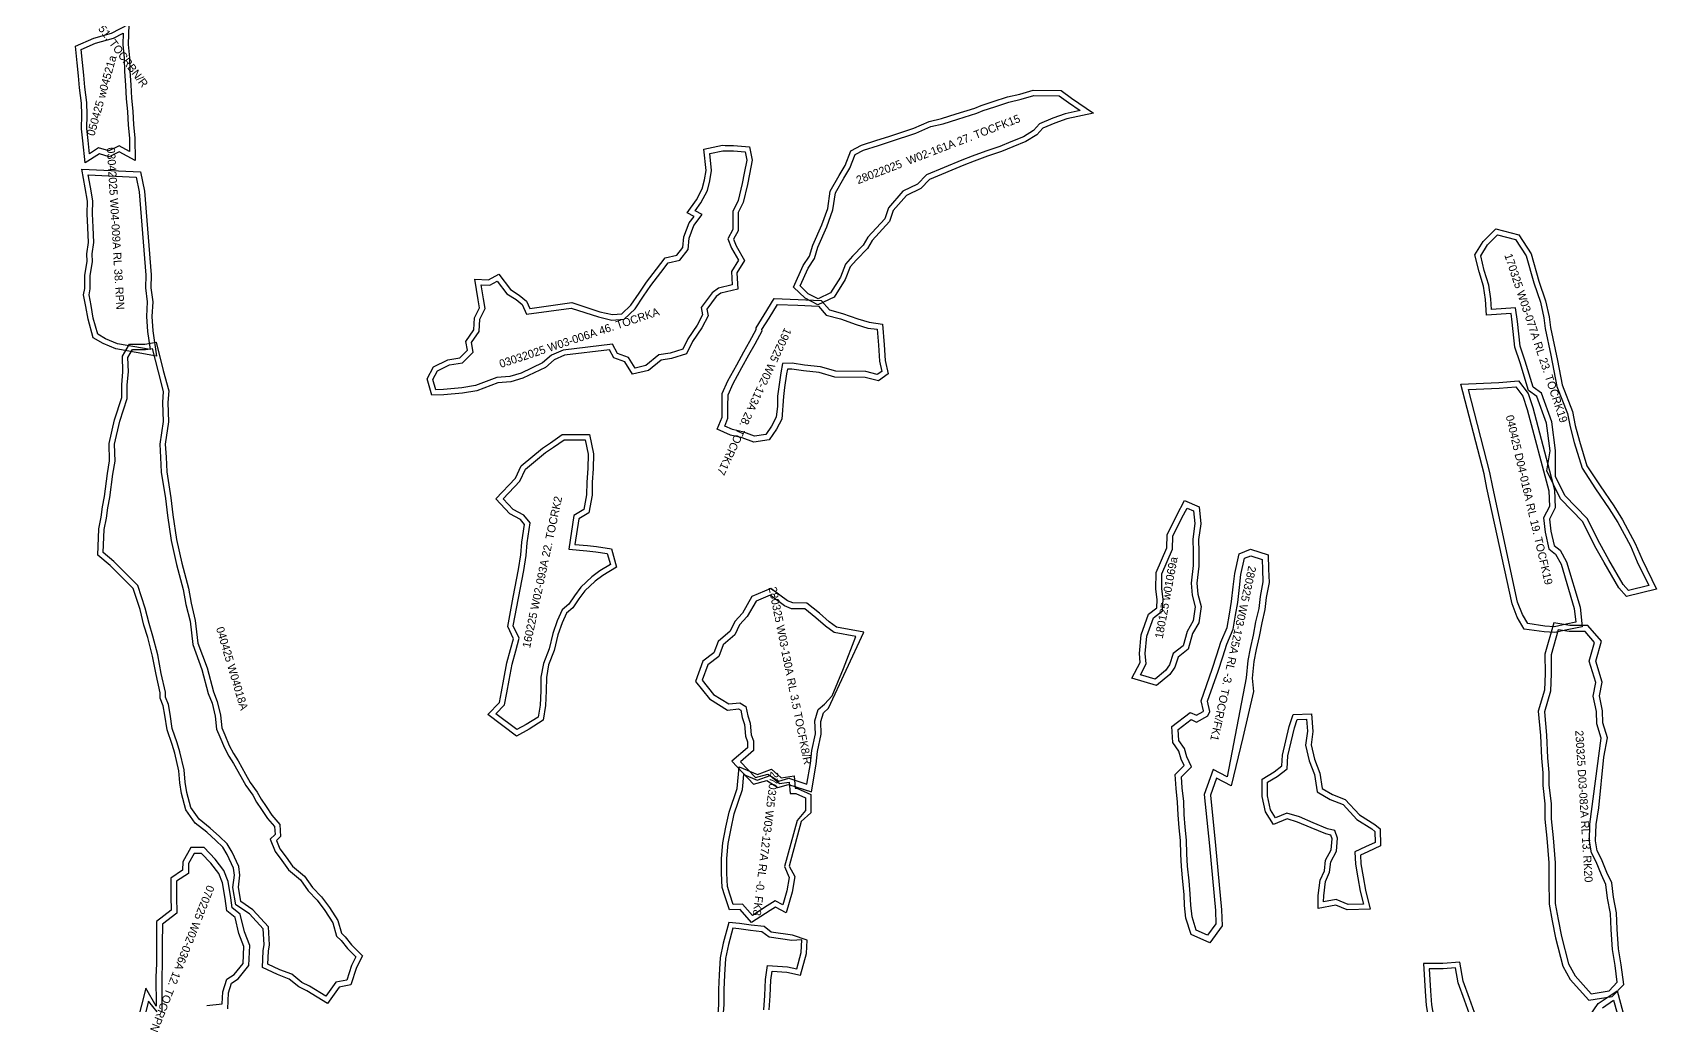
# Model space of a CAD drawing. Extents: x 550067 to 555612, y 63485 to 80416.
# Drawn here: x 550865 to 551921, y 77494 to 78127 of the extents above; entities that cross this region are included whole.
import ezdxf

# ---------------------------------------------------------------- set-up
doc = ezdxf.new("R2010")
doc.units = 0

msp = doc.modelspace()

# ---------------------------------------------------------------- linework, layer by layer
at = {"layer": 'GEOMETRY_LAYER_1', "color": 234}
for points in [[(551515.825, 78089.712, 35.213), (551534.062, 78089.463, 36.103), (551540.911, 78084.527, 35.888), (551555.147, 78074.762, 35.358), (551537.802, 78071.019, 35.449), (551529.918, 78068.217, 34.888), (551522.179, 78064.945, 34.753), (551518.321, 78060.734, 34.414), (551511.128, 78056.251, 34.34), (551502.793, 78052.804, 34.486), (551495.415, 78049.846, 34.737), (551486.198, 78046.701, 35.083), (551477.435, 78043.441, 35.473), (551470.733, 78040.963, 36.13), (551448.46, 78031.671, 36.482), (551442.866, 78025.782, 36.901), (551433.401, 78021.156, 36.671), (551424.922, 78011.417, 35.324), (551422.532, 78004.237, 34.986), (551411.172, 77992.014, 34.342), (551408.047, 77986.726, 33.885), (551400.927, 77979.403, 34.198), (551396.796, 77974.708, 34.659), (551393.612, 77966.447, 34.98), (551386.426, 77955.075, 34.339), (551375.863, 77950.011, 33.255), (551367.571, 77954.371, 33.392), (551360.031, 77961.597, 33.953), (551366.361, 77975.648, 34.382), (551370.441, 77981.801, 34.612), (551372.581, 77988.885, 34.3), (551378.503, 78002.148, 33.921), (551382.27, 78012.665, 34.203), (551383.924, 78024.014, 34.673), (551389.712, 78034.245, 34.946), (551393.51, 78040.622, 35.065), (551397.314, 78050.356, 35.521), (551404.289, 78053.882, 35.645), (551414.17, 78057.138, 35.95), (551422.014, 78059.617, 36.114), (551438.257, 78065.052, 36.704), (551448.252, 78069.425, 36.533), (551456.347, 78071.315, 36.048), (551465.879, 78074.318, 35.934), (551478.026, 78078.037, 35.212), (551482.177, 78079.709, 35.174), (551489.851, 78082.299, 34.786), (551499.246, 78085.301, 34.568), (551507.18, 78087.232, 34.505), (551515.825, 78089.712, 35.213)], [(551516.294, 78086.205, 35.213), (551532.911, 78085.978, 36.103), (551538.897, 78081.664, 35.888), (551546.469, 78076.47, 35.358), (551536.843, 78074.393, 35.449), (551528.649, 78071.48, 34.888), (551520.114, 78067.872, 34.753), (551516.063, 78063.451, 34.414), (551509.523, 78059.375, 34.34), (551501.473, 78056.046, 34.486), (551494.198, 78053.13, 34.737), (551485.023, 78049.998, 35.083), (551476.217, 78046.722, 35.473), (551469.451, 78044.22, 36.13), (551446.431, 78034.617, 36.482), (551440.762, 78028.649, 36.901), (551431.227, 78023.989, 36.671), (551421.822, 78013.186, 35.324), (551419.451, 78006.063, 34.986), (551408.351, 77994.121, 34.342), (551405.246, 77988.867, 33.885), (551398.357, 77981.78, 34.198), (551393.755, 77976.551, 34.659), (551390.47, 77968.026, 34.98), (551384.005, 77957.796, 34.339), (551375.936, 77953.927, 33.255), (551369.636, 77957.239, 33.392), (551364.237, 77962.414, 33.953), (551369.435, 77973.951, 34.382), (551373.643, 77980.296, 34.612), (551375.867, 77987.661, 34.3), (551381.753, 78000.843, 33.921), (551385.683, 78011.814, 34.203), (551387.293, 78022.861, 34.673), (551392.739, 78032.487, 34.946), (551396.665, 78039.079, 35.065), (551400.087, 78047.836, 35.521), (551405.634, 78050.639, 35.645), (551415.246, 78053.807, 35.95), (551423.097, 78056.289, 36.114), (551439.516, 78061.783, 36.704), (551449.361, 78066.09, 36.533), (551457.272, 78067.937, 36.048), (551466.917, 78070.975, 35.934), (551479.194, 78074.734, 35.212), (551483.391, 78076.425, 35.174), (551490.943, 78078.973, 34.786), (551500.194, 78081.929, 34.568), (551508.077, 78083.848, 34.505), (551516.294, 78086.205, 35.213)], [(551868.619, 77871.498, 29.145), (551871.374, 77861.399, 29.417), (551876.25, 77845.276, 29.358), (551884.743, 77832.302, 28.891), (551893.606, 77819.276, 28.688), (551899.304, 77810.143, 28.756), (551907.657, 77794.754, 29.265), (551912.088, 77784.311, 28.459), (551921.483, 77765.032, 27.784), (551901.984, 77760.273, 27.626), (551897.006, 77765.981, 27.554), (551887.439, 77782.374, 28.128), (551881.404, 77793.04, 28.239), (551873.473, 77808.895, 28.884), (551859.019, 77823.876, 29.658), (551850.026, 77841.942, 29.572), (551852.294, 77855.046, 29.396), (551849.976, 77873.144, 29.313), (551843.683, 77890.367, 29.198), (551838.114, 77894.234, 29.059), (551832.797, 77912.339, 29.302), (551829.236, 77922.453, 29.264), (551827.652, 77938.874, 28.932), (551826.815, 77944.339, 28.55), (551810.83, 77943.396, 29.077), (551810.297, 77953.605, 28.857), (551808.973, 77962.118, 31.004), (551806.03, 77971.487, 27.395), (551803.343, 77982.565, 27.143), (551808.764, 77991.221, 27.108), (551816.997, 77999.454, 27.028), (551831.985, 77995.537, 26.86), (551839.827, 77983.332, 27.144), (551844.942, 77965.351, 27.836), (551849.314, 77952.709, 28.69), (551851.692, 77942.22, 28.859), (551852.586, 77935.198, 29.125), (551856.995, 77913.878, 29.122), (551860.084, 77897.891, 29.161), (551866.836, 77880.621, 29.092), (551868.619, 77871.498, 29.145)], [(551865.243, 77870.577, 29.145), (551868.01, 77860.432, 29.417), (551873.046, 77843.781, 29.358), (551881.832, 77830.358, 28.891), (551890.673, 77817.365, 28.688), (551896.278, 77808.381, 28.756), (551904.501, 77793.232, 29.265), (551908.902, 77782.86, 28.459), (551916.435, 77767.402, 27.784), (551903.223, 77764.179, 27.626), (551899.862, 77768.032, 27.554), (551890.474, 77784.118, 28.128), (551884.494, 77794.685, 28.239), (551876.363, 77810.939, 28.884), (551861.912, 77825.918, 29.658), (551855.677, 77838.442, 29.572), (551855.677, 77838.442, 29.572), (551855.796, 77855.257, 29.396), (551853.398, 77873.977, 29.313), (551846.589, 77892.609, 29.198), (551841.124, 77896.405, 29.059), (551836.129, 77913.414, 29.302), (551832.678, 77923.213, 29.264), (551831.126, 77939.307, 28.932), (551829.792, 77948.02, 28.55), (551814.141, 77947.097, 29.077), (551813.782, 77953.966, 28.857), (551812.391, 77962.916, 31.004), (551809.404, 77972.426, 27.395), (551807.092, 77981.957, 27.143), (551811.52, 77989.027, 27.108), (551818.053, 77995.56, 27.028), (551829.779, 77992.496, 26.86), (551836.602, 77981.876, 27.144), (551841.602, 77964.3, 27.836), (551845.943, 77951.747, 28.69), (551848.242, 77941.61, 28.859), (551849.131, 77934.616, 29.125), (551852.754, 77917.378, 29.122), (551852.754, 77917.378, 29.122), (551856.708, 77896.915, 29.161), (551863.577, 77879.346, 29.092), (551865.243, 77870.577, 29.145)], [(551887.261, 77655.739, 22.576), (551889.553, 77668.303, 23.381), (551886.647, 77678.009, 23.404), (551886.348, 77685.928, 23.629), (551884.403, 77695.535, 24.761), (551886.065, 77704.523, 24.755), (551881.893, 77718.264, 25.604), (551885.697, 77731.263, 26.707), (551876.779, 77741.389, 27.557), (551864.979, 77741.414, 28.056), (551854.58, 77743.068, 28.35), (551848.853, 77722.823, 27.599), (551848.932, 77710.123, 26.343), (551848.602, 77699.223, 25.491), (551844.551, 77685.709, 24.551), (551845.895, 77669.74, 20.912), (551846.565, 77655.011, 23.001), (551847.432, 77645.443, 21.988), (551847.514, 77637.329, 22.05), (551848.894, 77625.441, 21.776), (551848.867, 77615.447, 21.805), (551850.153, 77602.945, 20.791), (551851.499, 77586.887, 19.554), (551851.465, 77575.722, 18.811), (551851.628, 77560.027, 16.918), (551853.494, 77549.326, 16.162), (551855.691, 77538.125, 16.083), (551860.512, 77519.659, 14.878), (551865.326, 77511.116, 13.844), (551877.381, 77497.516, 11.789), (551892.566, 77499.901, 11.404), (551900.142, 77507.848, 11.578), (551898.508, 77520.65, 12.585), (551896.749, 77530.963, 13.383), (551895.912, 77543.891, 14.014), (551895.438, 77554.504, 14.709), (551893.463, 77564.537, 15.804), (551892.491, 77574.046, 16.528), (551889.248, 77580.718, 17.311), (551885.783, 77589.288, 18.463), (551882.947, 77594.772, 18.841), (551881.883, 77601.383, 19.454), (551882.138, 77611.801, 20.107), (551883.999, 77622.746, 21.455), (551887.261, 77655.739, 22.576)], [(551885.445, 77668.076, 23.381), (551882.669, 77677.348, 23.404), (551882.363, 77685.452, 23.629), (551880.329, 77695.5, 24.761), (551881.954, 77704.293, 24.755), (551877.719, 77718.243, 25.604), (551881.239, 77730.272, 26.707), (551874.968, 77737.393, 27.557), (551864.658, 77737.414, 28.056), (551857.462, 77738.559, 28.35), (551852.857, 77722.28, 27.599), (551852.933, 77710.074, 26.343), (551852.585, 77698.578, 25.491), (551848.6, 77685.288, 24.551), (551849.888, 77669.999, 20.912), (551850.556, 77655.282, 23.001), (551851.43, 77645.644, 21.988), (551851.511, 77637.581, 22.05), (551852.895, 77625.667, 21.776), (551852.868, 77615.647, 21.805), (551854.135, 77603.316, 20.791), (551855.5, 77587.048, 19.554), (551855.465, 77575.735, 18.811), (551855.624, 77560.394, 16.918), (551857.427, 77550.055, 16.162), (551859.593, 77539.015, 16.083), (551864.252, 77521.171, 14.878), (551868.601, 77513.45, 13.844), (551878.923, 77501.807, 11.789), (551890.607, 77503.642, 11.404), (551895.933, 77509.229, 11.578), (551894.551, 77520.06, 12.585), (551892.771, 77530.496, 13.383), (551891.918, 77543.673, 14.014), (551891.456, 77554.026, 14.709), (551889.503, 77563.946, 15.804), (551888.584, 77572.934, 16.528), (551885.591, 77579.093, 17.311), (551882.145, 77587.616, 18.463), (551879.1, 77593.504, 18.841), (551877.875, 77601.111, 19.454), (551878.146, 77612.186, 20.107), (551885.445, 77668.076, 23.381)], [(551359.442, 77539.9, 3.158), (551345.495, 77541.871, 2.696), (551340.814, 77545.431, 2.318), (551332.45, 77546.296, 2.352), (551324.904, 77547.503, 2.279), (551317.929, 77548.191, 2.509), (551314.251, 77534.656, 2.425), (551312.249, 77525.096, 2.829), (551311.647, 77514.18, 3.567), (551311.17, 77504.433, 3.538), (551311.214, 77494.779, 3.42), (551310.447, 77485.434, 3.062)], [(551358.953, 77536.434, 3.158), (551344.102, 77538.533, 2.696), (551339.477, 77542.051, 2.318), (551331.993, 77542.824, 2.352), (551324.456, 77544.03, 2.279), (551320.531, 77544.418, 2.509), (551317.656, 77533.838, 2.425), (551315.729, 77524.638, 2.829), (551315.143, 77513.998, 3.567), (551314.67, 77504.356, 3.538), (551314.715, 77494.643, 3.42), (551313.863, 77484.277, 3.062)], [(551340.766, 77491.376, 2.314), (551341.334, 77500.682, 2.685), (551341.852, 77510.972, 2.732), (551343.087, 77520.115, 2.53), (551356.062, 77519.217, 2.695), (551362.1, 77518.015, 2.454), (551364.887, 77528.609, 2.624), (551365.426, 77536.871, 2.748), (551358.953, 77536.434, 3.158)], [(551344.263, 77491.218, 2.314), (551344.828, 77500.488, 2.685), (551345.34, 77510.649, 2.732), (551346.116, 77516.396, 2.53), (551355.598, 77515.74, 2.695), (551364.647, 77513.94, 2.454), (551368.358, 77528.045, 2.624), (551368.918, 77536.643, 2.748), (551359.442, 77539.9, 3.158)]]:
    msp.add_polyline3d(points, dxfattribs=at)
at = {"layer": 'GEOMETRY_LAYER_1', "color": 5}
for points in [[(551188.435, 77947.773, 53.811), (551215.745, 77951.51, 52.626), (551234.047, 77945.587, 52.114), (551242.121, 77943.659, 51.511), (551248.237, 77944.186, 51.251), (551254.252, 77949.807, 51.047), (551259.486, 77957.677, 51.009), (551264.35, 77964.724, 50.943), (551270.821, 77973.27, 50.873), (551276.547, 77980.61, 50.808), (551283.981, 77982.32, 50.484), (551288.012, 77987.341, 50.369), (551288.591, 77994.302, 50.26), (551292.092, 78003.45, 50.301), (551295.331, 78007.64, 51.015), (551290.877, 78010.026, 50.755), (551296.78, 78018.295, 51.632), (551300.665, 78025.624, 52.305), (551302.04, 78031.496, 52.479), (551303.167, 78037.512, 53.129), (551301.645, 78051.326, 54.674), (551313.826, 78053.882, 53.263), (551315.625, 78053.796, 53.24), (551321.026, 78053.813, 52.642), (551331.388, 78052.831, 52.422), (551333.162, 78044.174, 52.401), (551331.277, 78035.045, 51.957), (551330.085, 78028.334, 51.891), (551327.3, 78016.673, 51.266), (551323.958, 78010.059, 50.844), (551324.018, 78005.044, 50.77), (551324.019, 77998.16, 50.611), (551321.058, 77992.793, 49.77), (551322.772, 77988.442, 49.594), (551328.199, 77978.948, 50.109), (551323.152, 77970.898, 50.186), (551323.716, 77960.321, 50.085), (551312.788, 77957.748, 50.164), (551309.598, 77955.39, 50.357), (551303.674, 77947.338, 50.335), (551304.373, 77942.998, 50.401), (551300.416, 77934.982, 50.56), (551294.363, 77926.167, 50.723), (551290.382, 77918.236, 50.654), (551280.642, 77915.14, 50.638), (551273.828, 77914.136, 50.643), (551265.582, 77907.261, 50.797), (551255.256, 77904.858, 51.152), (551250.284, 77912.987, 51.091), (551243.057, 77915.593, 51.314), (551240.333, 77920.755, 51.534), (551211.072, 77917.226, 55.209), (551204.351, 77914.311, 54.946), (551198.718, 77909.366, 54.585), (551183.966, 77902.229, 54.247), (551176.071, 77899.985, 53.954), (551167.656, 77899.345, 53.546), (551153.914, 77894.123, 53.972), (551144.708, 77892.618, 54.275), (551132.436, 77891.517, 54.396), (551124.718, 77891.233, 54.695), (551121.569, 77901.932, 54.58), (551125.759, 77909.759, 54.535), (551135.094, 77914.298, 54.514), (551142.893, 77915.654, 54.037), (551147.906, 77920.469, 53.644), (551146.91, 77926.241, 53.863), (551151.965, 77933.81, 53.703), (551152.493, 77941.635, 53.702), (551155.797, 77948.18, 53.687), (551154.747, 77953.268, 53.791), (551152.707, 77966.656, 54.163), (551161.578, 77966.366, 53.92), (551168.253, 77970.099, 54.106), (551175.857, 77959.938, 53.887), (551181.577, 77956.405, 53.724), (551186.226, 77952.539, 53.898), (551188.435, 77947.773, 53.811)], [(551186.346, 77943.955, 53.811), (551215.428, 77947.933, 52.626), (551233.1, 77942.215, 52.114), (551241.858, 77940.123, 51.511), (551249.743, 77940.803, 51.251), (551256.94, 77947.529, 51.047), (551262.383, 77955.714, 51.009), (551267.187, 77962.673, 50.943), (551273.596, 77971.137, 50.873), (551278.542, 77977.477, 50.808), (551285.95, 77979.181, 50.484), (551291.411, 77985.984, 50.369), (551292.038, 77993.515, 50.26), (551295.177, 78001.718, 50.301), (551300.629, 78008.773, 51.015), (551296.038, 78011.232, 50.755), (551299.764, 78016.45, 51.632), (551303.97, 78024.385, 52.305), (551305.466, 78030.774, 52.479), (551306.702, 78037.38, 53.129), (551305.472, 78048.552, 54.674), (551314.107, 78050.364, 53.263), (551315.547, 78050.296, 53.24), (551320.866, 78050.312, 52.642), (551328.479, 78049.591, 52.422), (551329.589, 78044.177, 52.401), (551327.84, 78035.705, 51.957), (551326.656, 78029.047, 51.891), (551323.991, 78017.885, 51.266), (551320.447, 78010.874, 50.844), (551320.518, 78005.022, 50.77), (551320.519, 77999.061, 50.611), (551317.198, 77993.042, 49.77), (551319.608, 77986.925, 49.594), (551324.12, 77979.031, 50.109), (551319.597, 77971.818, 50.186), (551320.065, 77963.057, 50.085), (551311.286, 77960.99, 50.164), (551307.092, 77957.89, 50.357), (551299.986, 77948.23, 50.335), (551300.74, 77943.545, 50.401), (551297.389, 77936.757, 50.56), (551291.342, 77927.951, 50.723), (551287.916, 77921.125, 50.654), (551279.852, 77918.561, 50.638), (551272.343, 77917.456, 50.643), (551263.979, 77910.481, 50.797), (551256.924, 77908.84, 51.152), (551252.628, 77915.862, 51.091), (551245.52, 77918.426, 51.314), (551242.304, 77924.517, 51.534), (551210.148, 77920.64, 55.209), (551202.454, 77917.303, 54.946), (551196.766, 77912.309, 54.585), (551182.716, 77905.512, 54.247), (551175.454, 77903.448, 53.954), (551166.886, 77902.797, 53.546), (551153.001, 77897.52, 53.972), (551144.269, 77896.093, 54.275), (551132.215, 77895.011, 54.396), (551127.308, 77894.831, 54.695), (551125.332, 77901.545, 54.58), (551128.31, 77907.107, 54.535), (551136.18, 77910.934, 54.514), (551144.545, 77912.389, 54.037), (551151.672, 77919.231, 53.644), (551150.597, 77925.46, 53.863), (551155.394, 77932.643, 53.703), (551155.938, 77940.691, 53.702), (551159.471, 77947.693, 53.687), (551158.193, 77953.885, 53.791), (551156.802, 77963.02, 54.163), (551162.437, 77962.836, 53.92), (551167.287, 77965.549, 54.106), (551173.452, 77957.309, 53.887), (551179.528, 77953.556, 53.724), (551183.382, 77950.352, 53.898), (551186.346, 77943.955, 53.811)], [(551177.646, 77759.734, 29.766), (551181.05, 77777.846, 30.625), (551182.496, 77787.317, 30.813), (551183.156, 77795.661, 30.809), (551184.954, 77807.222, 32.383), (551182.309, 77810.315, 33.625), (551175.377, 77813.964, 34.621), (551166.248, 77823.889, 35.432), (551179.09, 77837.32, 35.762), (551182.809, 77845.388, 35.447), (551196.59, 77856.709, 35.243), (551201.872, 77860.214, 34.919), (551209.555, 77865.765, 34.705), (551227.208, 77865.694, 33.972), (551229.883, 77853.105, 33.706), (551229.647, 77843.428, 33.987), (551228.963, 77834.577, 34.188), (551228.909, 77826.1, 34.214), (551226.788, 77814.792, 34.27), (551220.346, 77810.869, 34.662), (551217.818, 77794.155, 30.718), (551225.91, 77793.4, 29.034), (551231.76, 77792.798, 28.049), (551241.521, 77791.361, 27.96), (551244.929, 77779.412, 27.265), (551236.029, 77773.98, 27.569), (551230.962, 77770.321, 27.751), (551224.319, 77763.901, 27.903), (551220.301, 77758.682, 28.197), (551216.452, 77752.84, 28.454), (551212.319, 77749.444, 28.657), (551209.38, 77743.139, 29.328), (551206.703, 77735.264, 29.237), (551204.345, 77725.223, 29.203), (551200.665, 77715.76, 29.097), (551199.199, 77707.528, 28.671), (551199.048, 77698.808, 28.354), (551198.664, 77689.28, 27.764), (551197.159, 77679.687, 26.946), (551187.919, 77674.044, 26.926), (551179.663, 77669.481, 27.27), (551161.12, 77683.572, 28.1), (551168.779, 77691.377, 28.123), (551170.029, 77698.245, 28.618), (551171.47, 77706.501, 28.944), (551173.486, 77717.132, 29.123), (551175.88, 77725.752, 29.145), (551177.754, 77732.729, 29.211), (551174.047, 77740.769, 29.087), (551177.646, 77759.734, 29.766)], [(551181.085, 77759.085, 29.766), (551184.5, 77777.259, 30.625), (551185.975, 77786.914, 30.813), (551186.635, 77795.254, 30.809), (551188.659, 77808.274, 32.383), (551184.532, 77813.1, 33.625), (551177.543, 77816.778, 34.621), (551171.046, 77823.843, 35.432), (551182.024, 77835.324, 35.762), (551185.651, 77843.193, 35.447), (551198.674, 77853.89, 35.243), (551203.865, 77857.336, 34.919), (551210.681, 77862.261, 34.705), (551224.371, 77862.205, 33.972), (551226.374, 77852.779, 33.706), (551226.15, 77843.605, 33.987), (551225.464, 77834.722, 34.188), (551225.411, 77826.437, 34.214), (551223.635, 77816.97, 34.27), (551217.13, 77813.009, 34.662), (551213.803, 77791.014, 30.718), (551225.568, 77789.917, 29.034), (551231.325, 77789.324, 28.049), (551238.775, 77788.227, 27.96), (551240.833, 77781.012, 27.265), (551234.09, 77776.897, 27.569), (551228.71, 77773.012, 27.751), (551221.702, 77766.239, 27.903), (551217.449, 77760.716, 28.197), (551213.821, 77755.208, 28.454), (551209.483, 77751.644, 28.657), (551206.127, 77744.446, 29.328), (551203.334, 77736.23, 29.237), (551200.994, 77726.262, 29.203), (551197.279, 77716.71, 29.097), (551195.704, 77707.868, 28.671), (551195.549, 77698.909, 28.354), (551195.175, 77689.623, 27.764), (551193.952, 77681.83, 26.946), (551186.16, 77677.07, 26.926), (551179.965, 77673.647, 27.27), (551166.4, 77683.955, 28.1), (551172.03, 77689.692, 28.123), (551173.475, 77697.631, 28.618), (551174.914, 77705.874, 28.944), (551176.897, 77716.336, 29.123), (551179.257, 77724.83, 29.145), (551181.463, 77733.045, 29.211), (551177.695, 77741.218, 29.087), (551181.085, 77759.085, 29.766)], [(551623.726, 77779.915, -15.496), (551622.439, 77768.959, -15.848), (551623.08, 77761.843, -15.993), (551625.181, 77753.716, -16.068), (551623.648, 77743.098, -16.239), (551619.568, 77736.101, -16.697), (551616.848, 77725.98, -16.754), (551610.353, 77720.821, -17.036), (551608.123, 77714.202, -17.132), (551604.941, 77709.448, -17.215), (551596.179, 77702.345, -17.493), (551580.187, 77707.069, -17.736), (551585.557, 77717.284, -17.695), (551585.063, 77723.223, -17.591), (551586.137, 77735.336, -17.349), (551590.912, 77748.668, -16.677), (551596.319, 77752.82, -16.778), (551596.673, 77758.312, -16.197), (551595.812, 77764.989, -15.951), (551595.87, 77775.916, -15.331), (551602.781, 77791.936, -14.834), (551603.053, 77800.458, -14.294), (551609.348, 77813.281, -13.559), (551614.32, 77822.662, -13.141), (551623.82, 77818.658, -13.367), (551625.001, 77807.632, -13.931), (551623.522, 77797.293, -14.652), (551623.741, 77789.385, -14.965), (551623.726, 77779.915, -15.496)], [(551619.952, 77780.358, -15.496), (551618.619, 77769.011, -15.848), (551619.324, 77761.192, -15.993), (551621.311, 77753.504, -16.068), (551619.993, 77744.374, -16.239), (551616.029, 77737.577, -16.697), (551613.504, 77728.177, -16.754), (551607.111, 77723.098, -17.036), (551604.683, 77715.895, -17.132), (551602.103, 77712.039, -17.215), (551595.338, 77706.555, -17.493), (551585.706, 77709.401, -17.736), (551589.436, 77716.496, -17.695), (551588.877, 77723.213, -17.591), (551589.879, 77734.513, -17.349), (551594.113, 77746.335, -16.677), (551600, 77750.856, -16.778), (551600.489, 77758.434, -16.197), (551599.613, 77765.223, -15.951), (551599.666, 77775.122, -15.331), (551606.556, 77791.094, -14.834), (551606.825, 77799.518, -14.294), (551612.733, 77811.554, -13.559), (551616.049, 77817.809, -13.141), (551620.28, 77816.026, -13.367), (551621.172, 77807.699, -13.931), (551619.715, 77797.511, -14.652), (551619.943, 77789.279, -14.965), (551619.952, 77780.358, -15.496)], [(550991.913, 77491.862, 18.013), (550992.483, 77502.283, 18.674), (550994.433, 77508.733, 19.359), (550998.744, 77511.502, 19.396), (551005.583, 77520.126, 18.977), (551006.232, 77533.166, 18.915), (551002.771, 77542.124, 19.466), (551000.017, 77553.492, 22.309), (550994.783, 77557.681, 21.948), (550993.936, 77564.203, 22.723), (550992.256, 77574.865, 20.515), (550989.415, 77581.948, 21.01), (550983.799, 77589.264, 21.488), (550976.552, 77596.883, 22.338), (550967.86, 77596.927, 21.905), (550962.608, 77587.651, 21.771), (550962.555, 77582.124, 21.047), (550954.858, 77576.993, 20.781), (550954.858, 77565.08, 20.54), (550955.021, 77556.129, 19.807), (550945.617, 77548.881, 19.761), (550945.511, 77534.224, 19.488), (550945.511, 77521.306, 19.285), (550945.127, 77512.693, 19.507), (550945.287, 77493.679, 18.899), (550938.566, 77505.369, 19.926), (550924.906, 77451.867, 19.038)], [(550978.325, 77494.086, 18.112), (550988.293, 77495.262, 18.013), (550988.713, 77502.946, 18.674), (550991.2, 77511.174, 19.359), (550996.159, 77514.358, 19.396), (551001.849, 77521.532, 18.977), (551002.397, 77532.549, 18.915), (550999.136, 77540.987, 19.466), (550996.629, 77551.337, 22.309), (550991.213, 77555.673, 21.948), (550990.174, 77563.662, 22.723), (550988.57, 77573.849, 20.515), (550986.083, 77580.049, 21.01), (550980.907, 77586.791, 21.488), (550974.914, 77593.091, 22.338), (550970.069, 77593.115, 21.905), (550966.398, 77586.633, 21.771), (550966.335, 77580.077, 21.047), (550958.657, 77574.959, 20.781), (550958.657, 77565.114, 20.54), (550958.855, 77554.286, 19.807), (550949.403, 77547.002, 19.761), (550949.311, 77534.211, 19.488), (550949.311, 77521.221, 19.285), (550948.928, 77512.625, 19.507), (550949.118, 77490.035, 18.899)], [(550946.043, 77489.907, 19.087), (550940.359, 77497.03, 19.926), (550929.872, 77455.955, 19.038)]]:
    msp.add_polyline3d(points, dxfattribs=at)
at = {"layer": 'GEOMETRY_LAYER_1', "color": 1}
for points in [[(551352.402, 77875.759, 35.798), (551348.907, 77869.208, 36.268), (551344.168, 77862.234, 36.152), (551334.119, 77860.667, 36.031), (551326.642, 77863.49, 36.058), (551319.008, 77865.254, 35.682), (551310.401, 77869.249, 35.389), (551313.51, 77877.066, 35.459), (551313.551, 77883.943, 35.255), (551313.601, 77892.312, 35.051), (551317.223, 77900.666, 35.057), (551323.138, 77911.076, 35.401), (551327.684, 77919.422, 35.334), (551331.613, 77926.388, 35.465), (551335.685, 77934.106, 35.528), (551335.673, 77935.073, 35.518), (551340.894, 77943.475, 35.622), (551347.469, 77954.26, 35.527), (551363.068, 77953.528, 35.41), (551378.027, 77952.828, 35.293), (551383.412, 77946.717, 34.517), (551391.783, 77944.481, 33.937), (551401.854, 77940.942, 33.711), (551409.225, 77938.7, 33.937), (551417.991, 77937.581, 34.201), (551418.986, 77924.05, 34.022), (551419.735, 77913.877, 33.844), (551421.599, 77905.167, 33.728), (551415.289, 77900.553, 33.712), (551406.536, 77902.8, 33.268), (551386.863, 77903.056, 32.011), (551376.787, 77906.014, 32.466), (551366.556, 77907.109, 33.269), (551358.892, 77908.256, 34.676), (551356.075, 77908.144, 35.435), (551355.485, 77905.082, 35.439), (551354.116, 77896.157, 35.686), (551353.385, 77890.49, 35.394), (551352.402, 77875.759, 35.798)], [(551349.677, 77884.108, 35.626), (551348.726, 77876.94, 35.798), (551345.65, 77871.176, 36.268), (551341.952, 77865.734, 36.152), (551334.524, 77864.575, 36.031), (551327.746, 77867.135, 36.058), (551320.249, 77868.867, 35.682), (551315.26, 77871.183, 35.389), (551317.305, 77876.327, 35.459), (551317.351, 77883.92, 35.255), (551317.397, 77891.513, 35.051), (551320.628, 77898.967, 35.057), (551326.458, 77909.228, 35.401), (551331.007, 77917.58, 35.334), (551334.949, 77924.568, 35.465), (551339.497, 77933.187, 35.528), (551339.486, 77934.011, 35.518), (551344.13, 77941.483, 35.622), (551349.541, 77950.358, 35.527), (551362.891, 77949.732, 35.41), (551376.241, 77949.107, 35.293), (551381.321, 77943.342, 34.517), (551390.662, 77940.847, 33.937), (551400.67, 77937.331, 33.711), (551408.426, 77934.971, 33.937), (551414.429, 77934.205, 34.201), (551415.197, 77923.771, 34.022), (551415.964, 77913.338, 33.844), (551417.367, 77906.78, 33.728), (551414.495, 77904.68, 33.712), (551407.04, 77906.594, 33.268), (551387.433, 77906.849, 32.011), (551377.531, 77909.757, 32.466), (551367.039, 77910.88, 33.269), (551359.1, 77912.066, 34.676), (551352.913, 77911.822, 35.435), (551351.74, 77905.729, 35.439), (551350.353, 77896.688, 35.686), (551349.582, 77890.707, 35.394), (551349.677, 77884.108, 35.626)], [(551873.196, 77740.633, 26.324), (551863.4, 77738.618, 24.473), (551855.383, 77736.806, 24.846), (551848.384, 77737.255, 24.539), (551835.301, 77739.114, 24.733), (551830.861, 77746.865, 24.124), (551827.488, 77755.416, 23.664), (551811.165, 77830.7, 26.265), (551809.26, 77840.03, 26.524), (551794.194, 77898.518, 27.252), (551818.967, 77899.52, 27.181), (551831.629, 77900.646, 26.95), (551837.939, 77892.395, 26.738), (551841.033, 77883.141, 26.575), (551855.137, 77829.593, 26.299), (551855.63, 77818.03, 26.22), (551851.788, 77810.661, 26), (551852.743, 77802.779, 26.039), (551854.816, 77793.372, 25.853), (551858.794, 77790.377, 25.401), (551862.937, 77782.846, 24.273), (551871.701, 77753.329, 24.152), (551873.196, 77740.633, 26.324)], [(551869.014, 77743.652, 26.324), (551862.598, 77742.333, 24.473), (551855.08, 77740.634, 24.846), (551848.773, 77741.038, 24.539), (551837.675, 77742.615, 24.733), (551834.295, 77748.515, 24.124), (551831.136, 77756.523, 23.664), (551814.884, 77831.483, 26.265), (551812.964, 77840.885, 26.524), (551799.047, 77894.912, 27.252), (551819.212, 77895.727, 27.181), (551829.882, 77896.676, 26.95), (551834.536, 77890.59, 26.738), (551837.39, 77882.053, 26.575), (551851.358, 77829.021, 26.299), (551851.79, 77818.885, 26.22), (551847.874, 77811.373, 26), (551848.993, 77802.14, 26.039), (551851.408, 77791.181, 25.853), (551855.857, 77787.831, 25.401), (551859.41, 77781.373, 24.273), (551867.965, 77752.56, 24.152), (551869.014, 77743.652, 26.324)], [(551652.372, 77668.594, -13.707), (551644.714, 77636.993, -14.544), (551635.284, 77642.047, -14.594), (551631.278, 77631.013, -15.368), (551634.545, 77598.329, -18.373), (551638.457, 77556.283, -21.444), (551638.844, 77545.925, -22.526), (551630.754, 77534.827, -24.67), (551618.753, 77540.273, -24.974), (551615.336, 77550.991, -24.366), (551614.472, 77559.092, -23.852), (551614.06, 77566.417, -23.161), (551613.348, 77574.872, -23.465), (551612.35, 77584.576, -22.815), (551611.916, 77592.628, -21.695), (551611.758, 77601.551, -20.616), (551610.811, 77609.795, -20.022), (551610.268, 77618.236, -19.131), (551609.855, 77626.469, -18.422), (551608.921, 77635.415, -17.728), (551608.329, 77644.432, -16.948), (551614.079, 77650.284, -16.138), (551612.21, 77654.474, -16.091), (551610.691, 77659.657, -15.654), (551606.726, 77665.244, -15.827), (551606.048, 77675.661, -15.802), (551618.148, 77684.882, -14.041), (551622.088, 77683.015, -13.918), (551626.467, 77685.424, -13.475), (551626.683, 77685.858, -13.427), (551625.256, 77692.317, -12.869), (551632.429, 77712.941, -13.952), (551635.456, 77722.215, -13.911), (551638.067, 77730.65, -13.857), (551642.14, 77740.061, -13.888), (551643.685, 77748.794, -13.559), (551645.009, 77756.971, -13.181), (551646.086, 77766.627, -12.723), (551647.145, 77775.283, -12.505), (551649.929, 77788.038, -11.831), (551657.405, 77791.057, -10.677), (551668.827, 77787.327, -9.241), (551669.055, 77778.068, -9.504), (551669.426, 77769.48, -9.726), (551667.559, 77759.625, -10.301), (551666.616, 77751.833, -10.659), (551664.596, 77743.03, -11.164), (551662.881, 77734.221, -11.627), (551661.067, 77725.69, -11.958), (551659.544, 77717.961, -12.205), (551658.413, 77707.207, -12.468), (551659.188, 77698.528, -13.004), (551652.372, 77668.594, -13.707)], [(551642.045, 77642.961, -14.544), (551633.1, 77647.755, -14.594), (551627.207, 77631.52, -15.368), (551630.563, 77597.944, -18.373), (551634.464, 77556.023, -21.444), (551634.795, 77547.161, -22.526), (551629.441, 77539.815, -24.67), (551622.025, 77543.181, -24.974), (551619.271, 77551.819, -24.366), (551618.46, 77559.417, -23.852), (551618.05, 77566.697, -23.161), (551617.331, 77575.245, -23.465), (551616.338, 77584.888, -22.815), (551615.914, 77592.77, -21.695), (551615.754, 77601.814, -20.616), (551614.796, 77610.151, -20.022), (551614.261, 77618.465, -19.131), (551613.844, 77626.776, -18.422), (551612.907, 77635.754, -17.728), (551612.438, 77642.906, -16.948), (551618.842, 77649.425, -16.138), (551615.973, 77655.858, -16.091), (551614.341, 77661.426, -15.654), (551610.644, 77666.635, -15.827), (551610.179, 77673.78, -15.802), (551618.636, 77680.224, -14.041), (551622.223, 77678.525, -13.918), (551629.493, 77682.522, -13.475), (551630.893, 77685.345, -13.427), (551629.406, 77692.074, -12.869), (551636.22, 77711.664, -13.952), (551639.268, 77721.003, -13.911), (551641.824, 77729.261, -13.857), (551645.997, 77738.903, -13.888), (551647.629, 77748.126, -13.559), (551648.974, 77756.429, -13.181), (551650.059, 77766.162, -12.723), (551651.092, 77774.612, -12.505), (551653.386, 77785.121, -11.831), (551657.55, 77786.802, -10.677), (551664.898, 77784.402, -9.241), (551665.057, 77777.932, -9.504), (551665.41, 77769.769, -9.726), (551663.605, 77760.238, -10.301), (551662.67, 77752.522, -10.659), (551660.682, 77743.86, -11.164), (551658.961, 77735.018, -11.627), (551657.148, 77726.493, -11.958), (551655.584, 77718.557, -12.205), (551654.395, 77707.238, -12.468), (551642.045, 77642.961, -14.544)], [(551405.842, 77737.077, 11.364), (551388.011, 77740.361, 10.848), (551383.149, 77743.87, 11.098), (551376.895, 77749.339, 11.238), (551368.744, 77755.936, 11.232), (551359.58, 77756.066, 11.564), (551356.076, 77757.538, 11.677), (551345.233, 77765.516, 12.022), (551332.929, 77760.157, 11.984), (551326.84, 77749.43, 12.048), (551321.724, 77744.084, 12.04), (551318.736, 77737.704, 11.691), (551311.079, 77731.015, 11.667), (551308.181, 77723.679, 11.456), (551301.03, 77718.204, 11.101), (551296.33, 77705.056, 11.037), (551305.44, 77693.627, 11.085), (551317.108, 77686.382, 11.448), (551324.224, 77687.245, 11.029), (551325.687, 77686.329, 10.655), (551326.663, 77681.6, 10.286), (551328.107, 77677.042, 9.731), (551328.757, 77669.483, 9.414), (551330.118, 77665.675, 9.154), (551330.106, 77661.723, 8.86), (551319.908, 77653.089, 8.548), (551333.946, 77638.247, 8.527), (551342.592, 77640.511, 8.548), (551349.821, 77636.083, 8.309), (551356.818, 77637.983, 8.257), (551371.612, 77633.144, 8.166), (551374.762, 77651.097, 8.498), (551375.607, 77659.375, 8.855), (551378.047, 77670.672, 9.109), (551377.718, 77678.865, 10.233), (551379.409, 77684.513, 10.417), (551382.849, 77687.531, 10.651), (551405.842, 77737.077, 11.364)], [(551392.62, 77713.512, 11.081), (551400.638, 77734.172, 11.364), (551386.481, 77736.779, 10.848), (551380.782, 77740.892, 11.098), (551374.448, 77746.43, 11.238), (551367.375, 77752.155, 11.232), (551358.788, 77752.277, 11.564), (551354.188, 77754.209, 11.677), (551344.744, 77761.158, 12.022), (551335.608, 77757.178, 11.984), (551329.911, 77747.144, 12.048), (551324.901, 77741.908, 12.04), (551321.838, 77735.368, 11.691), (551314.274, 77728.762, 11.667), (551311.328, 77721.303, 11.456), (551304.231, 77715.869, 11.101), (551300.621, 77705.769, 11.037), (551308.002, 77696.509, 11.085), (551317.977, 77690.315, 11.448), (551325.101, 77691.179, 11.029), (551329.08, 77688.687, 10.655), (551330.344, 77682.56, 10.286), (551331.857, 77677.788, 9.731), (551332.501, 77670.299, 9.414), (551333.92, 77666.327, 9.154), (551333.9, 77659.957, 8.86), (551325.428, 77652.783, 8.548), (551335.16, 77642.493, 8.527), (551343.196, 77644.596, 8.548), (551350.407, 77640.179, 8.309), (551356.919, 77641.948, 8.257), (551368.627, 77638.119, 8.166), (551370.996, 77651.62, 8.498), (551371.848, 77659.971, 8.855), (551374.23, 77671.002, 9.109), (551373.896, 77679.346, 10.233), (551376.082, 77686.65, 10.417), (551380.219, 77690.279, 10.651), (551385.249, 77695.533, 10.968), (551392.62, 77713.512, 11.081)], [(551728.162, 77618.216, -7.647), (551738.223, 77611.909, -6.852), (551741.765, 77609.074, -6.907), (551741.993, 77598.047, -7.341), (551733.697, 77594.164, -7.668), (551728.798, 77591.872, -8.058), (551729.07, 77586.402, -7.869), (551730.598, 77577.831, -8.781), (551732.104, 77569.199, -9.317), (551735.272, 77556.704, -9.695), (551720.226, 77556.385, -11.913), (551712.79, 77559.455, -12.846), (551701.346, 77557.272, -14.739), (551701.433, 77565.725, -14.164), (551702.742, 77575.717, -13.454), (551705.389, 77581.801, -12.466), (551706.129, 77588.602, -11.441), (551709.788, 77595.526, -10.604), (551710.458, 77602.496, -10.567), (551709.566, 77605.055, -10.537), (551706.426, 77605.757, -10.808), (551696.75, 77609.719, -11.511), (551687.935, 77613.508, -12.367), (551681.107, 77615.535, -12.885), (551672.346, 77611.982, -13.742), (551666.994, 77620.11, -13.89), (551664.861, 77630.116, -13.803), (551665.016, 77641.32, -13.629), (551672.654, 77646.113, -13.483), (551677.78, 77649.998, -13.48), (551678.194, 77657.074, -13.432), (551682.531, 77675.692, -12.614), (551685.126, 77683.546, -12.168), (551696.967, 77683.983, -10.072), (551697.863, 77672.52, -10.65), (551696.74, 77663.657, -11.261), (551698.934, 77654.351, -11.724), (551702.425, 77645.394, -11.72), (551703.952, 77635.371, -10.956), (551710.667, 77631.336, -9.974), (551718.831, 77628.194, -9.197), (551728.162, 77618.216, -7.647)], [(551726.59, 77615.07, -8.144), (551736.193, 77609.051, -7.295), (551738.3, 77607.365, -7.328), (551738.446, 77600.252, -7.653), (551732.214, 77597.334, -7.919), (551725.185, 77594.046, -8.731), (551725.586, 77586.007, -8.575), (551727.152, 77577.223, -9.608), (551728.679, 77568.467, -9.885), (551730.798, 77560.11, -10.05), (551720.885, 77559.899, -11.579), (551713.161, 77563.088, -12.547), (551704.89, 77561.512, -13.916), (551704.931, 77565.479, -13.646), (551706.148, 77574.773, -13.005), (551708.811, 77580.893, -12.237), (551709.536, 77587.558, -11.404), (551713.206, 77594.502, -10.619), (551714.016, 77602.925, -10.301), (551712.23, 77608.045, -10.429), (551707.478, 77609.107, -10.783), (551698.104, 77612.946, -11.516), (551689.129, 77616.805, -12.364), (551680.928, 77619.239, -12.73), (551673.691, 77616.305, -13.442), (551670.28, 77621.485, -13.573), (551668.367, 77630.461, -13.606), (551668.489, 77639.368, -13.511), (551674.645, 77643.23, -13.402), (551681.179, 77648.182, -13.377), (551681.671, 77656.571, -13.519), (551685.904, 77674.745, -12.166), (551687.686, 77680.138, -12.052), (551693.74, 77680.361, -10.809), (551694.346, 77672.605, -11.122), (551693.188, 77663.47, -11.764), (551695.584, 77653.308, -12.441), (551699.023, 77644.484, -11.704), (551700.74, 77633.219, -11.452), (551709.125, 77628.179, -10.301), (551717.574, 77624.928, -9.459), (551726.59, 77615.07, -8.144)], [(551357.191, 77584.77, 5.029), (551360.839, 77578.115, 5.839), (551359.042, 77567.969, 5.305), (551355.254, 77554.527, 5.156), (551348.317, 77558.139, 5.149), (551344.842, 77555.975, 3.752), (551332.771, 77548.034, 2.876), (551325.252, 77556.509, 5.089), (551318.312, 77556.37, 5.157), (551315.206, 77565.537, 5.266), (551313.563, 77570.937, 5.267), (551313.202, 77580.161, 5.359), (551313.164, 77589.883, 4.938), (551314.099, 77600.054, 4.828), (551315.946, 77610.065, 5.177), (551318.032, 77619.857, 5.164), (551323.289, 77635.414, 7.358), (551324.632, 77649.467, 7.903), (551336.524, 77644.463, 7.975), (551345.599, 77647.847, 7.76), (551351.878, 77642.29, 7.176), (551360.468, 77643.543, 7.367), (551361.045, 77635.542, 6.278), (551362.12, 77635.56, 6.014), (551371.261, 77631.455, 6.176), (551371.178, 77619.516, 5.956), (551364.973, 77613.77, 5.204), (551357.191, 77584.77, 5.029)], [(551357.178, 77577.513, 5.839), (551355.626, 77568.751, 5.305), (551353.053, 77559.619, 5.156), (551348.162, 77562.166, 5.149), (551342.955, 77558.924, 3.752), (551333.378, 77552.623, 2.876), (551326.798, 77560.04, 5.089), (551320.805, 77559.921, 5.157), (551318.539, 77566.608, 5.266), (551317.043, 77571.525, 5.267), (551316.702, 77580.236, 5.359), (551316.665, 77589.729, 4.938), (551317.57, 77599.575, 4.828), (551319.379, 77609.383, 5.177), (551321.413, 77618.929, 5.164), (551326.734, 77634.678, 7.358), (551327.663, 77644.394, 7.903), (551336.446, 77640.699, 7.975), (551344.853, 77643.834, 7.76), (551350.775, 77638.592, 7.176), (551357.248, 77639.536, 7.367), (551357.793, 77631.986, 6.278), (551361.399, 77632.048, 6.014), (551367.745, 77629.197, 6.176), (551367.717, 77625.126, 6.066), (551367.689, 77621.055, 5.956), (551362.39, 77614.44, 5.898), (551354.067, 77584.561, 5.868), (551357.178, 77577.513, 5.839)], [(551877.489, 77486.607, 10.877), (551883.521, 77495.326, 11.117), (551895.908, 77503.627, 11.073), (551899.548, 77489.907, 10.646)], [(551886.236, 77492.57, 11.117), (551893.6, 77497.507, 11.073), (551895.804, 77489.201, 10.646)]]:
    msp.add_polyline3d(points, dxfattribs=at)
at = {"layer": 'GEOMETRY_LAYER_1', "color": 3}
for points in [[(551805.217, 77483.56, -11.321), (551799.889, 77498.693, -11.322), (551795.759, 77509.889, -11.268), (551793.483, 77522.29, -11.026), (551782.542, 77521.444, -11.075), (551769.963, 77521.39, -11.221), (551770.968, 77503.486, -11.74), (551771.612, 77494.205, -11.849), (551772.93, 77486.485, -11.889)], [(551801.916, 77482.398, -11.321), (551796.596, 77497.507, -11.322), (551792.371, 77508.961, -11.268), (551790.61, 77518.557, -11.026), (551782.685, 77517.945, -11.075), (551773.664, 77517.906, -11.221), (551774.461, 77503.705, -11.74), (551775.091, 77494.622, -11.849), (551776.347, 77487.272, -11.889)]]:
    msp.add_polyline3d(points, dxfattribs=at)
at = {"layer": 'GEOMETRY_LAYER_2', "color": 3}
for points in [[(550904.76, 78123.672, 53.979), (550916.266, 78126.753, 54.097), (550927.615, 78132.687, 54.03), (550927.067, 78119.492, 53.882), (550927.95, 78110.688, 53.951), (550928.144, 78102.083, 54.17), (550928.877, 78093.207, 54.065), (550929.244, 78084.458, 54.904), (550930.157, 78076.061, 54.252), (550930.599, 78067.264, 53.725), (550931.461, 78058.746, 52.983), (550931.632, 78044.025, 52.208), (550921.286, 78049.553, 52.774), (550914.815, 78046.42, 52.524), (550908.444, 78048.336, 52.697), (550899.176, 78042.411, 51.858), (550897.53, 78056.669, 52.73), (550896.765, 78064.596, 53.11), (550896.994, 78073.629, 53.596), (550896.664, 78081.34, 53.826), (550895.463, 78091.334, 53.553), (550894.833, 78099.123, 53.463), (550893.863, 78107.483, 53.899), (550892.861, 78118.288, 54.051), (550904.76, 78123.672, 53.979)], [(550905.941, 78120.365, 53.979), (550917.545, 78123.471, 54.097), (550923.866, 78126.777, 54.03), (550923.559, 78119.389, 53.882), (550924.454, 78110.473, 53.951), (550924.647, 78101.899, 54.17), (550925.384, 78092.989, 54.065), (550925.752, 78084.195, 54.904), (550926.666, 78075.784, 54.252), (550927.108, 78067, 53.725), (550927.963, 78058.549, 52.983), (550928.064, 78049.9, 52.208), (550921.364, 78053.48, 52.774), (550914.517, 78050.164, 52.524), (550907.913, 78052.15, 52.697), (550902.01, 78048.377, 51.858), (550901.01, 78057.038, 52.73), (550900.27, 78064.72, 53.11), (550900.496, 78073.659, 53.596), (550900.155, 78081.624, 53.826), (550898.946, 78091.684, 53.553), (550898.316, 78099.466, 53.463), (550897.344, 78107.846, 53.899), (550896.576, 78116.128, 54.051), (550905.941, 78120.365, 53.979)], [(550945.238, 77709.595, 34.822), (550942.949, 77721.528, 34.863), (550939.845, 77733.551, 36.234), (550937.381, 77741.685, 37.022), (550934.853, 77751.787, 37.381), (550930.271, 77765.467, 37.929), (550915.431, 77780.43, 37.341), (550907.368, 77787.261, 90.062), (550907.999, 77804.316, 37.555), (550909.642, 77811.879, 37.784), (550910.421, 77818.552, 37.883), (550911.62, 77825.304, 38.315), (550913.576, 77840.309, 38.895), (550915.063, 77848.532, 39.223), (550914.811, 77859.747, 39.205), (550918.282, 77875.236, 39.304), (550922.935, 77889.765, 39.446), (550922.961, 77898.094, 40.504), (550923.718, 77906.464, 41.026), (550923.441, 77916.636, 41.585), (550928.017, 77924.496, 41.729), (550938.006, 77924.467, 41.683), (550945.305, 77925.702, 42.046), (550949.926, 77907.255, 41.6), (550953.524, 77894.001, 41.113), (550953.023, 77886.509, 40.955), (550953.355, 77873.895, 40.705), (550951.248, 77859.307, 40.008), (550951.744, 77850.938, 39.82), (550952.166, 77841.464, 39.551), (550954.779, 77824.521, 38.745), (550956.107, 77813.508, 37.98), (550958.638, 77797.361, 37.822), (550962.052, 77781.897, 37.595), (550966.266, 77765.615, 37.057), (550968.071, 77755.876, 36.08), (550970.803, 77744.732, 35.755), (550972.539, 77729.885, 35.075), (550978.465, 77713.895, 33.342), (550982.531, 77698.142, 32.954), (550985.018, 77692.044, 32.452), (550987.277, 77682.985, 32.004), (550987.999, 77674.887, 31.596), (550990.003, 77670.266, 31.221), (550992.922, 77663.363, 30.757), (550995.644, 77658.172, 30.428), (550998.661, 77653.323, 30.255), (551003.457, 77644.76, 30.108), (551006.541, 77639.133, 29.592), (551011.125, 77632.97, 28.885), (551013.695, 77628.326, 28.441), (551016.88, 77623.673, 28.26), (551020.541, 77617.96, 27.915), (551025.766, 77611.923, 27.481), (551026.262, 77604.003, 26.903), (551023.654, 77601.516, 26.933), (551025.861, 77596.094, 25.843), (551029.905, 77590.572, 24.667), (551034.051, 77584.831, 23.393), (551041.772, 77578.279, 22.015), (551046.993, 77570.976, 21.66), (551052.839, 77564.934, 21.974), (551058.049, 77557.889, 21.752), (551063.54, 77549.429, 21.669), (551065.811, 77541.155, 21.891), (551068.338, 77538.711, 22.307), (551072.423, 77533.593, 22.396), (551079.51, 77526.503, 23.066), (551075.673, 77518.8, 22.112), (551072.039, 77507.64, 21.222), (551064.316, 77506.052, 20.118), (551056.726, 77495.463, 18.743), (551043.311, 77503.623, 19.026), (551038.209, 77506.177, 19.039), (551031.866, 77511.354, 19.14), (551024.334, 77514.197, 19.307), (551014.486, 77518.864, 18.956), (551014.941, 77529.753, 20.468), (551015.594, 77533.871, 21.016), (551014.999, 77543.909, 22.241), (551006.011, 77553.781, 23.218), (550997.157, 77559.724, 23.263), (550995.269, 77570.945, 23.395), (550996.239, 77578.975, 24.372), (550995.624, 77583.556, 25.157), (550991.627, 77592.311, 26.348), (550988.755, 77597.131, 26.607), (550984.065, 77601.547, 26.594), (550978.21, 77606.867, 26.765), (550970.808, 77612.872, 26.923), (550964.706, 77621.498, 27.873), (550961.758, 77632.064, 28.449), (550960.652, 77639.077, 28.944), (550960.111, 77646.926, 29.619), (550957.432, 77658.316, 30.334), (550955.727, 77664.027, 30.904), (550952.434, 77673.507, 31.298), (550950.946, 77683.137, 32.051), (550949.917, 77689.139, 32.304), (550948.015, 77694.066, 33.326), (550947.865, 77697.473, 33.444), (550945.255, 77709.512, 34.822), (550945.238, 77709.595, 34.822)], [(550948.675, 77710.254, 34.822), (550946.366, 77722.296, 34.863), (550943.216, 77734.496, 36.234), (550940.755, 77742.618, 37.022), (550938.215, 77752.769, 37.381), (550933.33, 77767.352, 37.929), (550917.809, 77783.003, 37.341), (550910.928, 77788.832, 90.062), (550911.485, 77803.877, 37.555), (550913.099, 77811.302, 37.784), (550913.886, 77818.043, 37.883), (550915.08, 77824.772, 38.315), (550917.035, 77839.771, 38.895), (550918.57, 77848.258, 39.223), (550918.319, 77859.398, 39.205), (550921.663, 77874.318, 39.304), (550926.433, 77889.213, 39.446), (550926.461, 77897.931, 40.504), (550927.222, 77906.353, 41.026), (550926.967, 77915.736, 41.585), (550930.025, 77920.99, 41.729), (550938.295, 77920.966, 41.683), (550942.696, 77921.711, 42.046), (550946.539, 77906.371, 41.6), (550949.993, 77893.649, 41.113), (550949.52, 77886.58, 40.955), (550949.849, 77874.101, 40.705), (550947.733, 77859.456, 40.008), (550948.249, 77850.757, 39.82), (550948.678, 77841.118, 39.551), (550951.312, 77824.045, 38.745), (550952.64, 77813.027, 37.98), (550955.197, 77796.713, 37.822), (550958.648, 77781.081, 37.595), (550962.847, 77764.856, 37.057), (550964.648, 77755.139, 36.08), (550967.352, 77744.11, 35.755), (550969.111, 77729.061, 35.075), (550975.121, 77712.847, 33.342), (550979.201, 77697.039, 32.954), (550981.683, 77690.954, 32.452), (550983.815, 77682.403, 32.004), (550984.563, 77674.012, 31.596), (550986.786, 77668.888, 31.221), (550989.755, 77661.866, 30.757), (550992.605, 77656.432, 30.428), (550995.647, 77651.543, 30.255), (551000.396, 77643.063, 30.108), (551003.588, 77637.238, 29.592), (551008.177, 77631.069, 28.885), (551010.713, 77626.486, 28.441), (551013.962, 77621.74, 28.26), (551017.73, 77615.859, 27.915), (551022.347, 77610.525, 27.481), (551022.667, 77605.411, 26.903), (551019.514, 77602.404, 26.933), (551022.782, 77594.374, 25.843), (551027.075, 77588.513, 24.667), (551031.462, 77582.437, 23.393), (551039.177, 77575.89, 22.015), (551044.297, 77568.729, 21.66), (551050.163, 77562.667, 21.974), (551055.172, 77555.894, 21.752), (551060.309, 77547.978, 21.669), (551062.69, 77539.305, 21.891), (551065.743, 77536.351, 22.307), (551069.81, 77531.257, 22.396), (551075.255, 77525.809, 23.066), (551072.425, 77520.129, 22.112), (551069.341, 77510.659, 21.222), (551062.269, 77509.204, 20.118), (551055.772, 77500.139, 18.743), (551045.007, 77506.688, 19.026), (551040.122, 77509.133, 19.039), (551033.637, 77514.427, 19.14), (551025.704, 77517.421, 19.307), (551018.08, 77521.034, 18.956), (551018.43, 77529.404, 20.468), (551019.111, 77533.698, 21.016), (551018.42, 77545.35, 22.241), (551008.314, 77556.451, 23.218), (551000.359, 77561.791, 23.263), (550998.805, 77571.027, 23.395), (550999.768, 77578.999, 24.372), (550999.024, 77584.537, 25.157), (550994.732, 77593.938, 26.348), (550991.511, 77599.344, 26.607), (550986.442, 77604.116, 26.594), (550980.492, 77609.523, 26.765), (550973.387, 77615.287, 26.923), (550967.914, 77623.023, 27.873), (550965.184, 77632.809, 28.449), (550964.133, 77639.47, 28.944), (550963.583, 77647.45, 29.619), (550960.816, 77659.219, 30.334), (550959.059, 77665.102, 30.904), (550955.845, 77674.355, 31.298), (550954.401, 77683.7, 32.051), (550953.308, 77690.074, 32.304), (550951.487, 77694.793, 33.326), (550951.348, 77697.925, 33.444), (550948.675, 77710.254, 34.822)]]:
    msp.add_polyline3d(points, dxfattribs=at)
at = {"layer": 'GEOMETRY_WORK_LAYER', "color": 3}
for points in [[(550935.22, 78036.598, 49.606), (550937.756, 78024.02, 48.862), (550942.117, 77969.499, 44.423), (550941.96, 77961.193, 43.788), (550943.056, 77952.057, 43.21), (550942.605, 77942.531, 42.716), (550943.252, 77933.044, 42.134), (550945.615, 77916.716, 41.819), (550919.141, 77921.339, 41.565), (550910.807, 77924.892, 41.469), (550904.305, 77928.613, 41.57), (550901.026, 77940.717, 41.505), (550899.598, 77949.002, 43.929), (550898.098, 77956.53, 44.795), (550898.983, 77960.726, 44.392), (550898.966, 77969.345, 45.056), (550900.455, 77978.216, 45.741), (550900.162, 77983.314, 45.871), (550901.358, 77990.699, 46.934), (550900.827, 78000.468, 47.502), (550900.391, 78009.247, 48.458), (550900.649, 78017.458, 49.601), (550899.113, 78026.125, 50.316), (550897, 78038.363, 50.791), (550935.22, 78036.598, 49.606)], [(550932.329, 78033.228, 49.606), (550934.284, 78023.533, 48.862), (550938.614, 77969.392, 44.423), (550938.456, 77961.017, 43.788), (550939.546, 77951.93, 43.21), (550939.1, 77942.495, 42.716), (550939.769, 77932.674, 42.134), (550941.459, 77920.994, 41.819), (550920.141, 77924.717, 41.565), (550912.368, 77928.032, 41.469), (550907.303, 77930.929, 41.57), (550904.447, 77941.473, 41.505), (550903.04, 77949.641, 43.929), (550901.671, 77956.51, 44.795), (550902.483, 77960.365, 44.392), (550902.466, 77969.057, 45.056), (550903.971, 77978.023, 45.741), (550903.678, 77983.133, 45.871), (550904.873, 77990.512, 46.934), (550904.322, 78000.649, 47.502), (550903.894, 78009.279, 48.458), (550904.159, 78017.711, 49.601), (550902.561, 78026.728, 50.316), (550901.19, 78034.666, 50.791), (550932.329, 78033.228, 49.606)]]:
    msp.add_polyline3d(points, dxfattribs=at)

# ---------------------------------------------------------------- texts
at = {"layer": 'GEOMETRY_LAYER_1', "color": 7}
for s, height, rotation, p in [('170325 W03-076A RL 51. TOCRBN/R', 5.24933, 306.8, (550864.538, 78186.824, 64.507)), ('28022025  W02-161A 27. TOCFK15', 5.24933, 21, (551402.038, 78028.521, 34.673)), ('03042025 W04-009A RL 38. RPN', 5.24933, 273.4, (550913.252, 78052.355, 52.827)), ('170325 W03-077A RL 23. TOCRK19', 5.24933, 288.4, (551822.424, 77982.396, 29.145)), ('03032025 W03-006A 46. TOCRKA', 5.24933, 18.4, (551169.579, 77908.926, 54.695)), ('190225 W02-113A 28. TOCRK17', 5.24933, 245, (551354.241, 77935.556, 35.695)), ('040425 D04-016A RL 19. TOCFK19', 5.24933, 283.1, (551823.324, 77877.666, 27.181)), ('160225 W02-093A 22. TOCRK2', 5.24933, 78, (551188.613, 77726.416, 71.865)), ('180125 w01069a', 5.24933, 79.5, (551600.182, 77732.574, -17.493)), ('280325 W03-125A RL -3. TOCR/FK1', 5.24933, 257.6, (551656.03, 77780.518, 44.984)), ('280325 W03-130A RL 3.5 TOCFK8/R', 5.24933, 281.3, (551343.774, 77766.021, 11.037)), ('230325 D03-082A RL 13. RK20^J', 5.24933, 273.6, (551868.577, 77673.024, 28.056)), ('270325 W03-127A RL -0. FK8^J', 5.24933, 262.9, (551345.127, 77646.576, 7.76)), ('^J', 5.2493, 273.2, (551684.09, 77612.868, -12.551)), ('^J', 5.2493, 273.6, (551843.376, 77617.839, 28.056)), ('^J', 5.2493, 273.6, (551850.468, 77618.286, 28.056)), ('^J', 5.2493, 273.6, (551857.561, 77618.734, 28.056)), ('^J', 5.2493, 273.6, (551864.653, 77619.181, 28.056)), ('^J', 5.2493, 262.9, (551324.491, 77597.808, 7.76)), ('^J', 5.2493, 262.9, (551331.543, 77596.925, 7.76)), ('070225 W02-036A 12. TOCRPN', 5.24933, 248.5, (550978.549, 77572.89, 21.905))]:
    msp.add_text(s, height=height, rotation=rotation, dxfattribs=at).set_placement(p)
at = {"layer": 'GEOMETRY_LAYER_2', "color": 7}
for s, rotation, p in [('050425 w04521a', 74.4, (550905.134, 78059.58, 51.858)), ('040425 W04018A', 286.6, (550984.215, 77739.619, 41.729))]:
    msp.add_text(s, height=5.24933, rotation=rotation, dxfattribs=at).set_placement(p)

doc.saveas('drawing.dxf')
